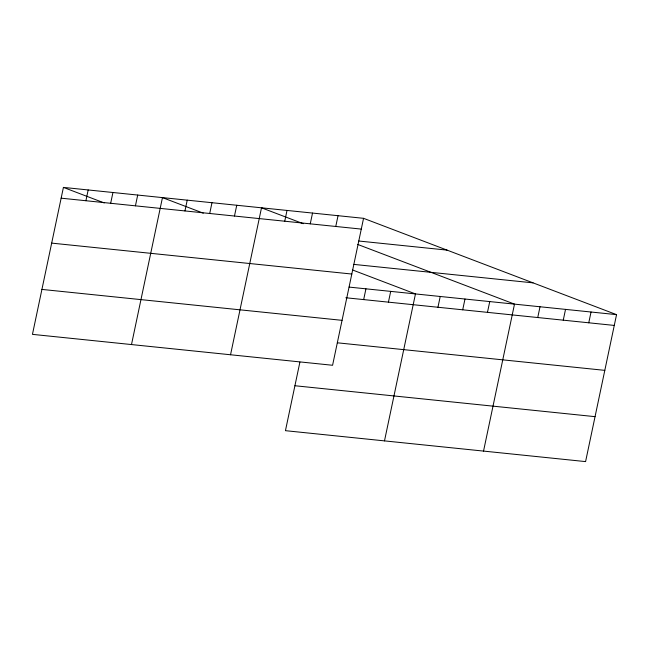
<?xml version="1.0" encoding="UTF-8"?>
<svg xmlns="http://www.w3.org/2000/svg" width="649" height="649" viewBox="0 0 649 649"><rect width="100%" height="100%" fill="white"/><g stroke="black" fill="none" stroke-linecap="round" stroke-linejoin="round"><path stroke-width="0.97" d="M63.415 187.399L32.45 334.357L332.58 365.273L363.554 218.324L63.415 187.399L104.238 202.942M85.911 200.728L88.175 189.954M110.671 203.283L112.942 192.502M135.43 205.83L137.702 195.057M131.496 344.562L162.461 197.604L203.275 213.148M184.949 210.933L187.22 200.16M209.716 213.489L211.98 202.707M234.476 216.036L236.747 205.262M230.541 354.76L261.506 207.81L303.253 223.702M284.749 221.212L287.012 210.438M310.254 223.84L312.526 213.067M299.903 362.093L285.446 430.676L585.585 461.601L616.55 314.643L363.554 218.324M335.768 226.469L338.04 215.695M363.667 299.603L365.939 288.829M388.427 302.15L390.698 291.377M384.492 440.882L415.465 293.924L352.383 269.911M437.953 307.253L440.225 296.479M462.713 309.808L464.984 299.027M487.472 312.356L489.744 301.582M483.537 451.087L514.503 304.13L357.672 244.422M537.745 317.539L540.017 306.758M563.259 320.168L565.53 309.386M588.765 322.796L591.036 312.015M61.144 198.18L361.282 229.097M358.735 241.014L447.039 250.108M353.762 264.386L533.056 282.859M51.677 243.115L351.807 274.04M349.105 287.093L616.55 314.643M345.844 297.761L614.279 325.425M41.917 289.413L342.055 320.338M337.358 342.802L604.811 370.36M294.922 385.741L595.052 416.658"/></g></svg>
